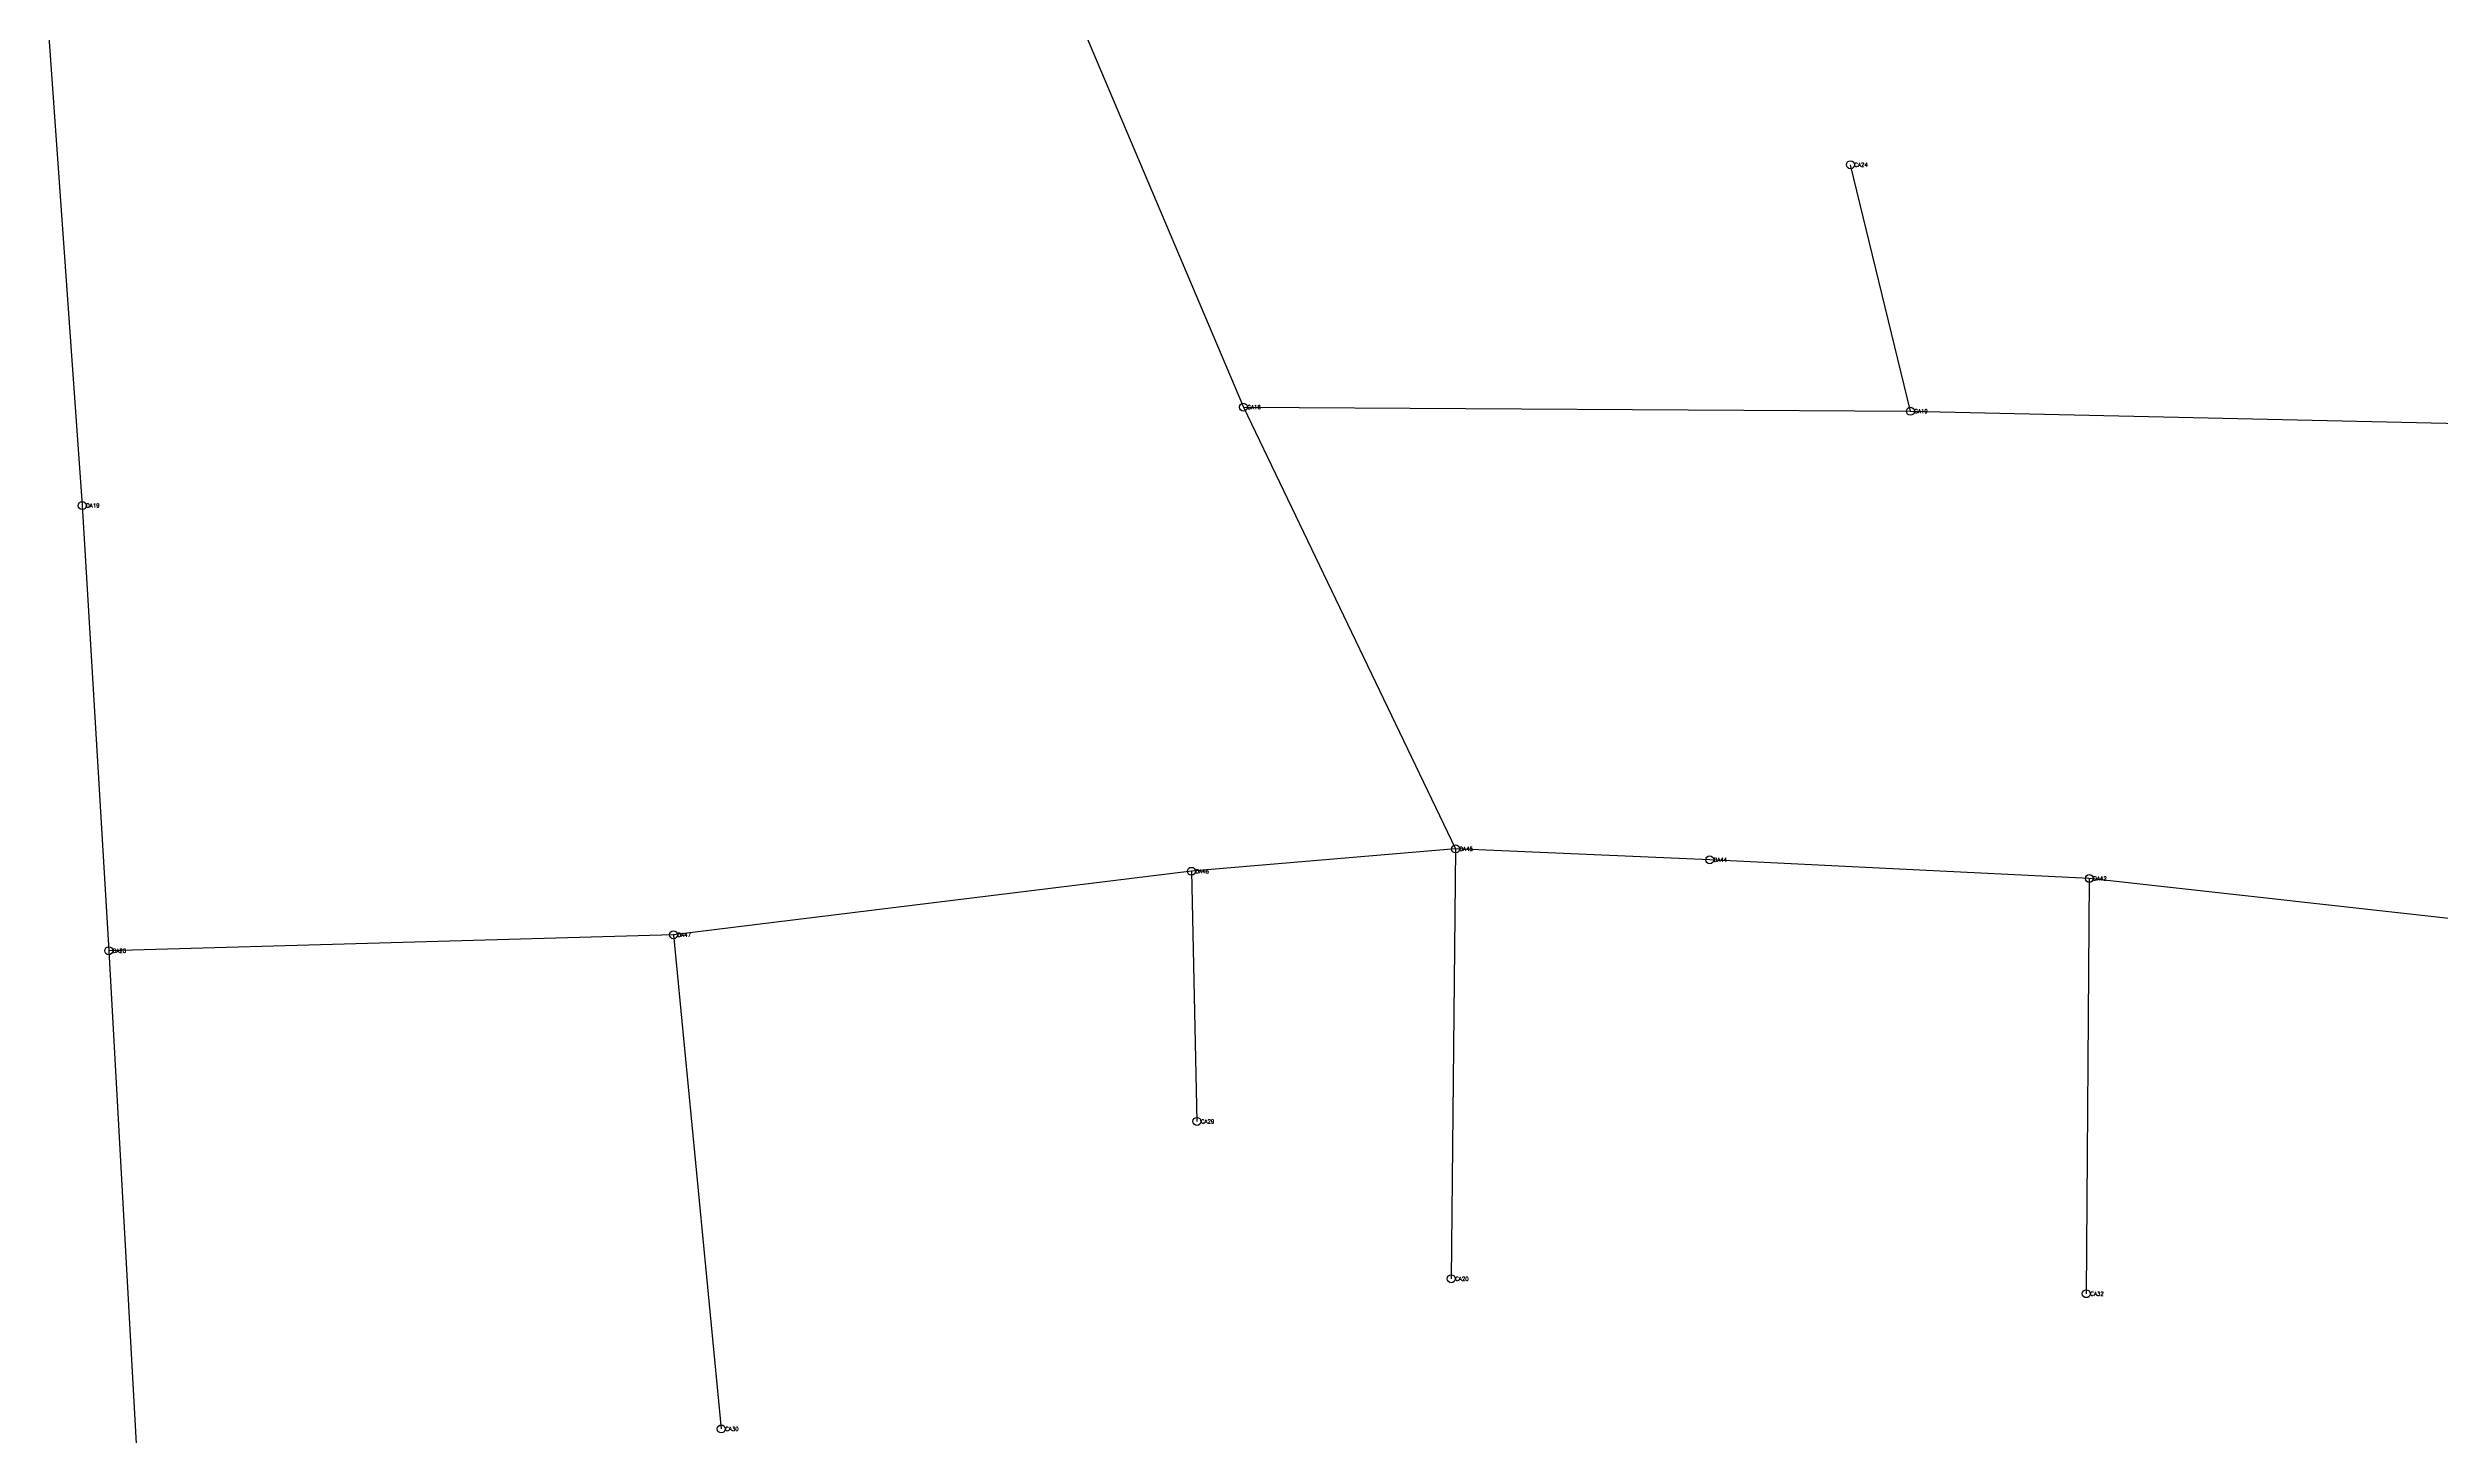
# Model space of a CAD drawing. Extents: x 166396 to 169408, y 2545087 to 2547192.
# Drawn here: x 167183 to 167785, y 2546122 to 2546472 of the extents above; entities that cross this region are included whole.
import ezdxf

# ---------------------------------------------------------------- set-up
doc = ezdxf.new("R2010")
doc.units = 0
doc.styles.get("Standard").update_dxf_attribs({"font": 'simplex'})

msp = doc.modelspace()

# ---------------------------------------------------------------- linework, layer by layer
at = {"color": 4}
for p, q in [((167429.867, 2546508.359), (167483.704, 2546381.265)), ((167182.617, 2546478.074), (167191.27, 2546356.487)), ((167651.698, 2546380.244), (167636.605, 2546442.316)), ((167483.704, 2546381.265), (167537.147, 2546270.014)), ((167483.704, 2546381.265), (167651.698, 2546380.244)), ((167651.698, 2546380.244), (167863.265, 2546375.48)), ((167191.27, 2546356.487), (167197.954, 2546244.361)), ((167537.147, 2546270.014), (167470.636, 2546264.373)), ((167537.147, 2546270.014), (167536.059, 2546161.759)), ((167601.155, 2546267.264), (167537.147, 2546270.014)), ((167696.764, 2546262.564), (167601.155, 2546267.264)), ((167470.636, 2546264.373), (167340.193, 2546248.408)), ((167470.636, 2546264.373), (167472.012, 2546201.381)), ((167696.764, 2546262.564), (167695.998, 2546158.002)), ((167839.663, 2546246.644), (167696.764, 2546262.564)), ((167340.193, 2546248.408), (167197.954, 2546244.361)), ((167340.193, 2546248.408), (167352.214, 2546123.93)), ((167197.954, 2546244.361), (167205.689, 2546105.869))]:
    msp.add_line(p, q, dxfattribs=at)
for centre in [(167636.605, 2546442.316), (167483.704, 2546381.265), (167651.698, 2546380.244), (167191.27, 2546356.487), (167470.636, 2546264.373), (167537.147, 2546270.014), (167601.155, 2546267.264), (167696.764, 2546262.564), (167340.193, 2546248.408), (167197.954, 2546244.361), (167472.012, 2546201.381), (167536.059, 2546161.759), (167695.998, 2546158.002), (167352.214, 2546123.93)]:
    msp.add_circle(centre, 1)

# ---------------------------------------------------------------- texts
at = {"color": 5}
for s, p in [('CA24', (167637.605, 2546441.816)), ('CA16', (167484.704, 2546380.765)), ('CA19', (167652.698, 2546379.744)), ('DA19', (167192.27, 2546355.987)), ('DA45', (167538.147, 2546269.514)), ('DA44', (167602.155, 2546266.764)), ('DA46', (167471.636, 2546263.873)), ('DA42', (167697.764, 2546262.064)), ('DA47', (167341.193, 2546247.908)), ('DA20', (167198.954, 2546243.861)), ('CA29', (167473.012, 2546200.881)), ('CA20', (167537.059, 2546161.259)), ('CA32', (167696.998, 2546157.502)), ('CA30', (167353.214, 2546123.43))]:
    msp.add_text(s, height=1, dxfattribs=at).set_placement(p)

doc.saveas('drawing.dxf')
